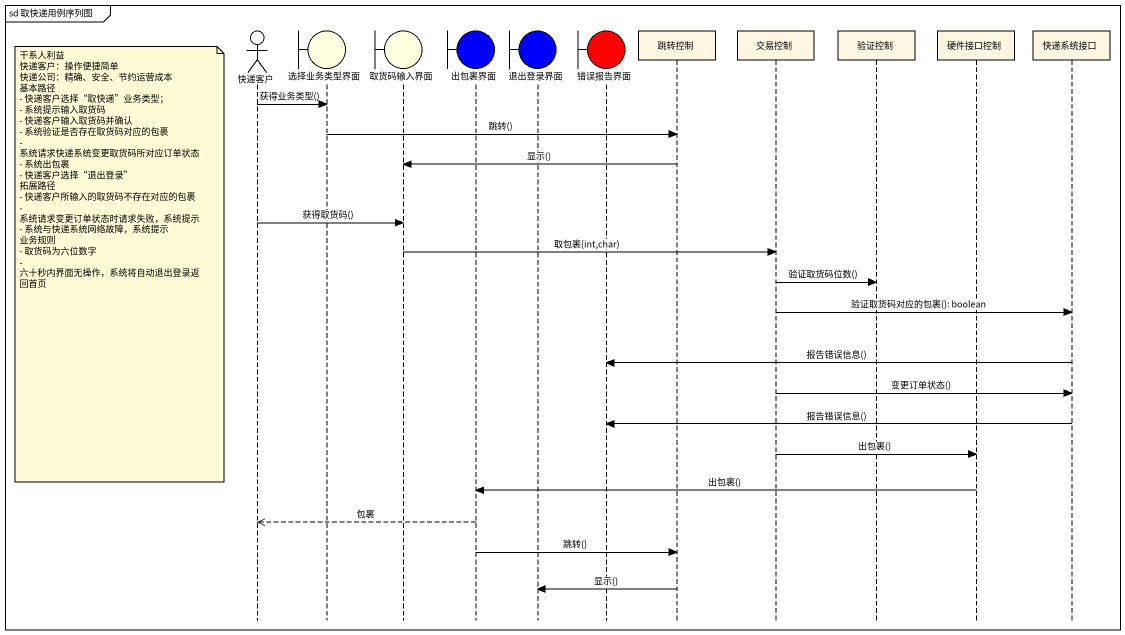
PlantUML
@startuml
mainframe sd 取快递用例序列图
hide footbox
actor 快递客户
boundary 选择业务类型界面 #FFFFE0
boundary 取货码输入界面 #FFFFE0
boundary 出包裹界面 #0000FF
boundary 退出登录界面 #0000FF
boundary 错误报告界面 #FF0000
participant 跳转控制
participant 交易控制
participant 验证控制
participant 硬件接口控制
participant 快递系统接口

快递客户 -> 选择业务类型界面 : 获得业务类型()
选择业务类型界面 -> 跳转控制 : 跳转()
跳转控制 -> 取货码输入界面 : 显示()
快递客户 -> 取货码输入界面 : 获得取货码()
取货码输入界面 -> 交易控制 : 取包裹(int,char)
note left of 快递客户
  干系人利益
  快递客户：操作便捷简单
  快递公司：精确、安全、节约运营成本
  基本路径
  - 快递客户选择“取快递”业务类型；
  - 系统提示输入取货码
  - 快递客户输入取货码并确认
  - 系统验证是否存在取货码对应的包裹
  - 系统请求快递系统变更取货码所对应订单状态
  - 系统出包裹
  - 快递客户选择“退出登录”
  拓展路径
  - 快递客户所输入的取货码不存在对应的包裹
  - 系统请求变更订单状态时请求失败，系统提示
  - 系统与快递系统网络故障，系统提示
  业务规则
  - 取货码为六位数字
  - 六十秒内界面无操作，系统将自动退出登录返回首页
end note
交易控制 -> 验证控制 : 验证取货码位数()
交易控制 -> 快递系统接口 : 验证取货码对应的包裹(): boolean
快递系统接口 -> 错误报告界面 : 报告错误信息()
交易控制 -> 快递系统接口 : 变更订单状态()
快递系统接口 -> 错误报告界面 : 报告错误信息()
交易控制 -> 硬件接口控制 : 出包裹()
硬件接口控制 -> 出包裹界面 : 出包裹()
出包裹界面 -->> 快递客户 : 包裹
出包裹界面 -> 跳转控制 : 跳转()
跳转控制 -> 退出登录界面 : 显示()
@enduml
